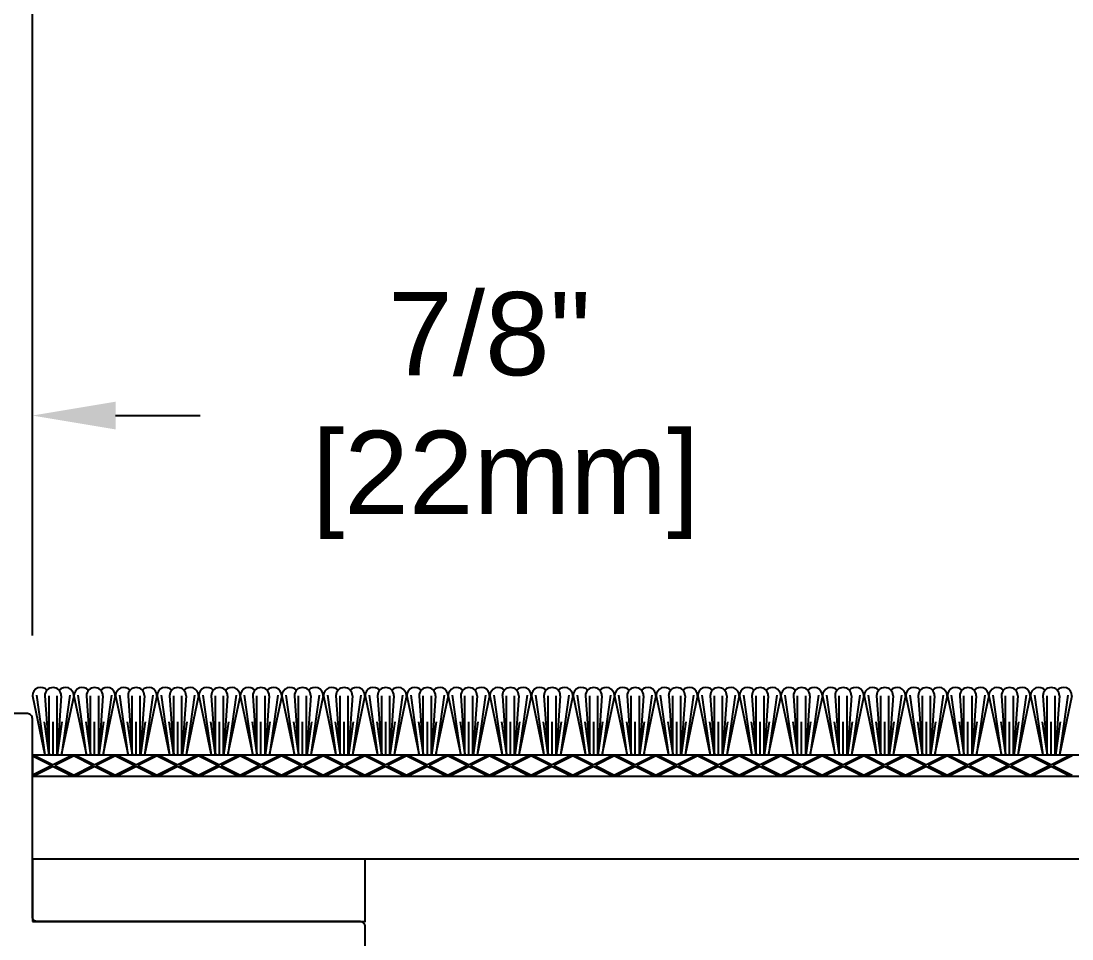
# Model space of a CAD drawing. Header units: inches. Extents: x -2.1 to 58.2, y -1.5 to 11.6.
# Drawn here: x 4.231 to 7.39, y 3.815 to 6.573 of the extents above; entities that cross this region are included whole.
import ezdxf

# ---------------------------------------------------------------- set-up
doc = ezdxf.new("R2010")
doc.units = ezdxf.units.IN
doc.header["$MEASUREMENT"] = 0
for name, color, linetype in [('Conditions', 1, 'Continuous'), ('Dimensions', 3, 'Continuous'), ('Metals', 7, 'Continuous')]:
    doc.layers.add(name, color=color, linetype=linetype)
doc.styles.add('ARIAL', font='arial.ttf')
doc.dimstyles.new('Arial', dxfattribs={"dimscale": 2, "dimtxt": 0.125, "dimasz": 0.125, "dimexe": 0.125, "dimexo": 0.125, "dimgap": 0.125, "dimtad": 0, "dimtih": 1, "dimtoh": 1, "dimdec": 4, "dimzin": 0, "dimdsep": 46, "dimlunit": 4, "dimtxsty": 'ARIAL', "dimcen": 0.125, "dimadec": 0, "dimazin": 0, "dimtfac": 1, "dimtdec": 4, "dimtofl": 0, "dimtmove": 0, "dimatfit": 3, "dimfxl": 0, "dimfrac": 2, "dimtolj": 1, "dimtzin": 0, "dimarcsym": 0})

# ---------------------------------------------------------------- blocks, each defined once
blk = doc.blocks.new('*D14')
at = {"layer": 'Defpoints', "color": 0}
for p in [(23.8653, 9.2843), (2.6659, 4.4823), (23.8653, 4.4823)]:
    blk.add_point(p, dxfattribs=at)
at = {"layer": 'Dimensions', "color": 0, "lineweight": -2}
for p, q in [((2.6659, 4.7323), (2.6659, 9.5343)), ((23.8653, 4.7323), (23.8653, 9.5343)), ((2.9159, 9.2843), (12.2991, 9.2843)), ((23.6153, 9.2843), (14.2321, 9.2843))]:
    blk.add_line(p, q, dxfattribs=at)
at = {"layer": 'Dimensions', "color": 0}
for points in [[(2.9159, 9.3259), (2.9159, 9.2426), (2.6659, 9.2843)], [(23.6153, 9.3259), (23.6153, 9.2426), (23.8653, 9.2843)]]:
    blk.add_solid(points, dxfattribs=at)
at = {"layer": 'Dimensions', "color": 0, "insert": (13.2656, 9.2843), "char_height": 0.25, "attachment_point": 5, "style": 'ARIAL'}
blk.add_mtext('\\A1;1\'-9 3/16"\\P [538mm]', dxfattribs=at)
blk = doc.blocks.new('*D17')
at = {"layer": 'Defpoints', "color": 0}
for p in [(3.4118, 5.388), (3.4118, 4.4773), (4.2656, 4.4773)]:
    blk.add_point(p, dxfattribs=at)
at = {"layer": 'Dimensions', "color": 0, "lineweight": -2}
for p, q in [((3.4118, 4.7273), (3.4118, 5.638)), ((4.2656, 4.7273), (4.2656, 5.638)), ((3.1618, 5.388), (2.9118, 5.388)), ((4.5156, 5.388), (4.7701, 5.388))]:
    blk.add_line(p, q, dxfattribs=at)
at = {"layer": 'Dimensions', "color": 0}
for points in [[(3.1618, 5.4297), (3.1618, 5.3463), (3.4118, 5.388)], [(4.5156, 5.4297), (4.5156, 5.3463), (4.2656, 5.388)]]:
    blk.add_solid(points, dxfattribs=at)
at = {"layer": 'Dimensions', "color": 0, "insert": (5.6395, 5.388), "char_height": 0.25, "attachment_point": 5, "style": 'ARIAL'}
blk.add_mtext('\\A1;7/8"\\P [22mm]', dxfattribs=at)
blk = doc.blocks.new('*D18')
at = {"layer": 'Defpoints', "color": 0}
for p in [(3.4118, 8.143), (3.4118, 4.4773), (23.1194, 4.4773)]:
    blk.add_point(p, dxfattribs=at)
at = {"layer": 'Dimensions', "color": 0, "lineweight": -2}
for p, q in [((3.4118, 4.7273), (3.4118, 8.393)), ((23.1194, 4.7273), (23.1194, 8.393)), ((3.6618, 8.143), (12.2096, 8.143)), ((22.8694, 8.143), (14.3217, 8.143))]:
    blk.add_line(p, q, dxfattribs=at)
at = {"layer": 'Dimensions', "color": 0}
for points in [[(3.6618, 8.1846), (3.6618, 8.1013), (3.4118, 8.143)], [(22.8694, 8.1846), (22.8694, 8.1013), (23.1194, 8.143)]]:
    blk.add_solid(points, dxfattribs=at)
at = {"layer": 'Dimensions', "color": 0, "insert": (13.2656, 8.143), "char_height": 0.25, "attachment_point": 5, "style": 'ARIAL'}
blk.add_mtext('\\A1;1\'-7 11/16"\\P [501mm]', dxfattribs=at)
blk = doc.blocks.new('NBT123')
blk.add_lwpolyline([(-0.985, 0.61, 0.414214), (-1, 0.625), (-1.8238, 0.625, 0.668179), (-1.8344, 0.5994), (-1.1144, -0.1206, 0.198912), (-1.1038, -0.125), (0, -0.125, 0.414214), (0.015, -0.11), (0.015, -0.015, 0.414214), (0, 0), (-0.97, 0, -0.414214), (-0.985, 0.015)], format="xyb", close=True)
blk = doc.blocks.new('*D21')
at = {"layer": 'Defpoints', "color": 0}
for p in [(22.2656, 7.153), (4.2656, 4.4773), (22.2656, 4.4773)]:
    blk.add_point(p, dxfattribs=at)
at = {"layer": 'Dimensions', "color": 0, "lineweight": -2}
for p, q in [((4.2656, 4.7273), (4.2656, 7.403)), ((22.2656, 4.7273), (22.2656, 7.403)), ((4.5156, 7.153), (12.2969, 7.153)), ((22.0156, 7.153), (14.2299, 7.153))]:
    blk.add_line(p, q, dxfattribs=at)
at = {"layer": 'Dimensions', "color": 0}
for points in [[(4.5156, 7.1947), (4.5156, 7.1114), (4.2656, 7.153)], [(22.0156, 7.1947), (22.0156, 7.1114), (22.2656, 7.153)]]:
    blk.add_solid(points, dxfattribs=at)
at = {"layer": 'Dimensions', "color": 0, "insert": (13.2634, 7.153), "char_height": 0.25, "attachment_point": 5, "style": 'ARIAL'}
blk.add_mtext('\\A1;1\'-6"\\P [457mm]', dxfattribs=at)
blk = doc.blocks.new('AB1X316')
at = {"layer": 'Metals'}
blk.add_lwpolyline([(-0.5, 0), (0.5, 0), (0.5, 0.1875), (-0.5, 0.1875)], close=True, dxfattribs=at)
blk = doc.blocks.new('*U33')
for p, q in [((18, 0.0625), (0, 0.0625)), ((0, 0.0625), (0, 0)), ((0, 0.0603), (0.058, 0.0312)), ((0.0045, 0.0625), (0.0625, 0.0335)), ((0.1205, 0.0625), (0.0625, 0.0335)), ((0.125, 0.0603), (0.067, 0.0312)), ((0.125, 0.0603), (0.183, 0.0312)), ((0.1295, 0.0625), (0.1875, 0.0335)), ((0.2455, 0.0625), (0.1875, 0.0335)), ((0.25, 0.0603), (0.192, 0.0312)), ((0.25, 0.0603), (0.308, 0.0312)), ((0.2545, 0.0625), (0.3125, 0.0335)), ((0.3705, 0.0625), (0.3125, 0.0335)), ((0.375, 0.0603), (0.317, 0.0312)), ((0.375, 0.0603), (0.433, 0.0312)), ((0.3795, 0.0625), (0.4375, 0.0335)), ((0.4955, 0.0625), (0.4375, 0.0335)), ((0.5, 0.0603), (0.442, 0.0312)), ((0.5, 0.0603), (0.558, 0.0312)), ((0.5045, 0.0625), (0.5625, 0.0335)), ((0.6205, 0.0625), (0.5625, 0.0335)), ((0.625, 0.0603), (0.567, 0.0312)), ((0.625, 0.0603), (0.683, 0.0312)), ((0.6295, 0.0625), (0.6875, 0.0335)), ((0.7455, 0.0625), (0.6875, 0.0335)), ((0.75, 0.0603), (0.692, 0.0312)), ((0.75, 0.0603), (0.808, 0.0312)), ((0.7545, 0.0625), (0.8125, 0.0335)), ((0.8705, 0.0625), (0.8125, 0.0335)), ((0.875, 0.0603), (0.817, 0.0312)), ((0.875, 0.0603), (0.933, 0.0312)), ((0.8795, 0.0625), (0.9375, 0.0335)), ((0.9955, 0.0625), (0.9375, 0.0335)), ((1, 0.0603), (0.942, 0.0312)), ((1, 0.0603), (1.058, 0.0312)), ((1.0045, 0.0625), (1.0625, 0.0335)), ((1.1205, 0.0625), (1.0625, 0.0335)), ((1.125, 0.0603), (1.067, 0.0312)), ((1.125, 0.0603), (1.183, 0.0312)), ((1.1295, 0.0625), (1.1875, 0.0335)), ((1.2455, 0.0625), (1.1875, 0.0335)), ((1.25, 0.0603), (1.192, 0.0312)), ((1.25, 0.0603), (1.308, 0.0312)), ((1.2545, 0.0625), (1.3125, 0.0335)), ((1.3705, 0.0625), (1.3125, 0.0335)), ((1.375, 0.0603), (1.317, 0.0312)), ((1.375, 0.0603), (1.433, 0.0312)), ((1.3795, 0.0625), (1.4375, 0.0335)), ((1.4955, 0.0625), (1.4375, 0.0335)), ((1.5, 0.0603), (1.442, 0.0312)), ((1.5, 0.0603), (1.558, 0.0312)), ((1.5045, 0.0625), (1.5625, 0.0335)), ((1.6205, 0.0625), (1.5625, 0.0335)), ((1.625, 0.0603), (1.567, 0.0312)), ((1.625, 0.0603), (1.683, 0.0312)), ((1.6295, 0.0625), (1.6875, 0.0335)), ((1.7455, 0.0625), (1.6875, 0.0335)), ((1.75, 0.0603), (1.692, 0.0312)), ((1.75, 0.0603), (1.808, 0.0312)), ((1.7545, 0.0625), (1.8125, 0.0335)), ((1.8705, 0.0625), (1.8125, 0.0335)), ((1.875, 0.0603), (1.817, 0.0312)), ((1.875, 0.0603), (1.933, 0.0312)), ((1.8795, 0.0625), (1.9375, 0.0335)), ((1.9955, 0.0625), (1.9375, 0.0335)), ((2, 0.0603), (1.942, 0.0312)), ((2, 0.0603), (2.058, 0.0312)), ((2.0045, 0.0625), (2.0625, 0.0335)), ((2.1205, 0.0625), (2.0625, 0.0335)), ((2.125, 0.0603), (2.067, 0.0312)), ((2.125, 0.0603), (2.183, 0.0312)), ((2.1295, 0.0625), (2.1875, 0.0335)), ((2.2455, 0.0625), (2.1875, 0.0335)), ((2.25, 0.0603), (2.192, 0.0312)), ((2.25, 0.0603), (2.308, 0.0312)), ((2.2545, 0.0625), (2.3125, 0.0335)), ((2.3705, 0.0625), (2.3125, 0.0335)), ((2.375, 0.0603), (2.317, 0.0312)), ((2.375, 0.0603), (2.433, 0.0312)), ((2.3795, 0.0625), (2.4375, 0.0335)), ((2.4955, 0.0625), (2.4375, 0.0335)), ((2.5, 0.0603), (2.442, 0.0312)), ((2.5, 0.0603), (2.558, 0.0312)), ((2.5045, 0.0625), (2.5625, 0.0335)), ((2.6205, 0.0625), (2.5625, 0.0335)), ((2.625, 0.0603), (2.567, 0.0312)), ((2.625, 0.0603), (2.683, 0.0312)), ((2.6295, 0.0625), (2.6875, 0.0335)), ((2.7455, 0.0625), (2.6875, 0.0335)), ((2.75, 0.0603), (2.692, 0.0312)), ((2.75, 0.0603), (2.808, 0.0312)), ((2.7545, 0.0625), (2.8125, 0.0335)), ((2.8705, 0.0625), (2.8125, 0.0335)), ((2.875, 0.0603), (2.817, 0.0312)), ((2.875, 0.0603), (2.933, 0.0312)), ((2.8795, 0.0625), (2.9375, 0.0335)), ((2.9955, 0.0625), (2.9375, 0.0335)), ((3, 0.0603), (2.942, 0.0312)), ((3, 0.0603), (3.058, 0.0312)), ((3.0045, 0.0625), (3.0625, 0.0335)), ((3.1205, 0.0625), (3.0625, 0.0335)), ((3.125, 0.0603), (3.067, 0.0312)), ((0.058, 0.0312), (0, 0.0022)), ((0, 0), (18, 0)), ((0.0625, 0.029), (0.0045, 0)), ((0.0625, 0.029), (0.1205, 0)), ((0.067, 0.0312), (0.125, 0.0022)), ((0.183, 0.0312), (0.125, 0.0022)), ((0.1875, 0.029), (0.1295, 0)), ((0.1875, 0.029), (0.2455, 0)), ((0.192, 0.0312), (0.25, 0.0022)), ((0.308, 0.0312), (0.25, 0.0022)), ((0.3125, 0.029), (0.2545, 0)), ((0.3125, 0.029), (0.3705, 0)), ((0.317, 0.0312), (0.375, 0.0022)), ((0.433, 0.0312), (0.375, 0.0022)), ((0.4375, 0.029), (0.3795, 0)), ((0.4375, 0.029), (0.4955, 0)), ((0.442, 0.0312), (0.5, 0.0022)), ((0.558, 0.0312), (0.5, 0.0022)), ((0.5625, 0.029), (0.5045, 0)), ((0.5625, 0.029), (0.6205, 0)), ((0.567, 0.0312), (0.625, 0.0022)), ((0.683, 0.0312), (0.625, 0.0022)), ((0.6875, 0.029), (0.6295, 0)), ((0.6875, 0.029), (0.7455, 0)), ((0.692, 0.0312), (0.75, 0.0022)), ((0.808, 0.0312), (0.75, 0.0022)), ((0.8125, 0.029), (0.7545, 0)), ((0.8125, 0.029), (0.8705, 0)), ((0.817, 0.0312), (0.875, 0.0022)), ((0.933, 0.0312), (0.875, 0.0022)), ((0.9375, 0.029), (0.8795, 0)), ((0.9375, 0.029), (0.9955, 0)), ((0.942, 0.0312), (1, 0.0022)), ((1.058, 0.0312), (1, 0.0022)), ((1.0625, 0.029), (1.0045, 0)), ((1.0625, 0.029), (1.1205, 0)), ((1.067, 0.0312), (1.125, 0.0022)), ((1.183, 0.0312), (1.125, 0.0022)), ((1.1875, 0.029), (1.1295, 0)), ((1.1875, 0.029), (1.2455, 0)), ((1.192, 0.0312), (1.25, 0.0022)), ((1.308, 0.0312), (1.25, 0.0022)), ((1.3125, 0.029), (1.2545, 0)), ((1.3125, 0.029), (1.3705, 0)), ((1.317, 0.0312), (1.375, 0.0022)), ((1.433, 0.0312), (1.375, 0.0022)), ((1.4375, 0.029), (1.3795, 0)), ((1.4375, 0.029), (1.4955, 0)), ((1.442, 0.0312), (1.5, 0.0022)), ((1.558, 0.0312), (1.5, 0.0022)), ((1.5625, 0.029), (1.5045, 0)), ((1.5625, 0.029), (1.6205, 0)), ((1.567, 0.0312), (1.625, 0.0022)), ((1.683, 0.0312), (1.625, 0.0022)), ((1.6875, 0.029), (1.6295, 0)), ((1.6875, 0.029), (1.7455, 0)), ((1.692, 0.0312), (1.75, 0.0022)), ((1.808, 0.0312), (1.75, 0.0022)), ((1.8125, 0.029), (1.7545, 0)), ((1.8125, 0.029), (1.8705, 0)), ((1.817, 0.0312), (1.875, 0.0022)), ((1.933, 0.0312), (1.875, 0.0022)), ((1.9375, 0.029), (1.8795, 0)), ((1.9375, 0.029), (1.9955, 0)), ((1.942, 0.0312), (2, 0.0022)), ((2.058, 0.0312), (2, 0.0022)), ((2.0625, 0.029), (2.0045, 0)), ((2.0625, 0.029), (2.1205, 0)), ((2.067, 0.0312), (2.125, 0.0022)), ((2.183, 0.0312), (2.125, 0.0022)), ((2.1875, 0.029), (2.1295, 0)), ((2.1875, 0.029), (2.2455, 0)), ((2.192, 0.0312), (2.25, 0.0022)), ((2.308, 0.0312), (2.25, 0.0022)), ((2.3125, 0.029), (2.2545, 0)), ((2.3125, 0.029), (2.3705, 0)), ((2.317, 0.0312), (2.375, 0.0022)), ((2.433, 0.0312), (2.375, 0.0022)), ((2.4375, 0.029), (2.3795, 0)), ((2.4375, 0.029), (2.4955, 0)), ((2.442, 0.0312), (2.5, 0.0022)), ((2.558, 0.0312), (2.5, 0.0022)), ((2.5625, 0.029), (2.5045, 0)), ((2.5625, 0.029), (2.6205, 0)), ((2.567, 0.0312), (2.625, 0.0022)), ((2.683, 0.0312), (2.625, 0.0022)), ((2.6875, 0.029), (2.6295, 0)), ((2.6875, 0.029), (2.7455, 0)), ((2.692, 0.0312), (2.75, 0.0022)), ((2.808, 0.0312), (2.75, 0.0022)), ((2.8125, 0.029), (2.7545, 0)), ((2.8125, 0.029), (2.8705, 0)), ((2.817, 0.0312), (2.875, 0.0022)), ((2.933, 0.0312), (2.875, 0.0022)), ((2.9375, 0.029), (2.8795, 0)), ((2.9375, 0.029), (2.9955, 0)), ((2.942, 0.0312), (3, 0.0022)), ((3.058, 0.0312), (3, 0.0022)), ((3.0625, 0.029), (3.0045, 0)), ((3.0625, 0.029), (3.1205, 0)), ((3.067, 0.0312), (3.125, 0.0022))]:
    blk.add_line(p, q)
for points in [[(-0.0001, 0.2412), (0.0373, 0.0625)], [(0.0119, 0.243), (0.0369, 0.0642)], [(0.0374, 0.2412), (0.0499, 0.0625)], [(0.0499, 0.0625), (0.0499, 0.2412)], [(0.0742, 0.0625), (0.0742, 0.2412)], [(0.0867, 0.2412), (0.0742, 0.0625)], [(0.1242, 0.2412), (0.0868, 0.0625)], [(0.1122, 0.243), (0.0872, 0.0642)], [(0.1249, 0.2412), (0.1623, 0.0625)], [(0.1369, 0.243), (0.1619, 0.0642)], [(0.1624, 0.2412), (0.1749, 0.0625)], [(0.1749, 0.0625), (0.1749, 0.2412)], [(0.1992, 0.0625), (0.1992, 0.2412)], [(0.2117, 0.2412), (0.1992, 0.0625)], [(0.2492, 0.2412), (0.2118, 0.0625)], [(0.2372, 0.243), (0.2122, 0.0642)], [(0.2499, 0.2412), (0.2873, 0.0625)], [(0.2619, 0.243), (0.2869, 0.0642)], [(0.2874, 0.2412), (0.2999, 0.0625)], [(0.2999, 0.0625), (0.2999, 0.2412)], [(0.3242, 0.0625), (0.3242, 0.2412)], [(0.3367, 0.2412), (0.3242, 0.0625)], [(0.3742, 0.2412), (0.3368, 0.0625)], [(0.3622, 0.243), (0.3372, 0.0642)], [(0.3749, 0.2412), (0.4123, 0.0625)], [(0.3869, 0.243), (0.4119, 0.0642)], [(0.4124, 0.2412), (0.4249, 0.0625)], [(0.4249, 0.0625), (0.4249, 0.2412)], [(0.4492, 0.0625), (0.4492, 0.2412)], [(0.4617, 0.2412), (0.4492, 0.0625)], [(0.4992, 0.2412), (0.4618, 0.0625)], [(0.4872, 0.243), (0.4622, 0.0642)], [(0.4999, 0.2412), (0.5373, 0.0625)], [(0.5119, 0.243), (0.5369, 0.0642)], [(0.5374, 0.2412), (0.5499, 0.0625)], [(0.5499, 0.0625), (0.5499, 0.2412)], [(0.5742, 0.0625), (0.5742, 0.2412)], [(0.5867, 0.2412), (0.5742, 0.0625)], [(0.6242, 0.2412), (0.5868, 0.0625)], [(0.6122, 0.243), (0.5872, 0.0642)], [(0.6249, 0.2412), (0.6623, 0.0625)], [(0.6369, 0.243), (0.6619, 0.0642)], [(0.6624, 0.2412), (0.6749, 0.0625)], [(0.6749, 0.0625), (0.6749, 0.2412)], [(0.6992, 0.0625), (0.6992, 0.2412)], [(0.7117, 0.2412), (0.6992, 0.0625)], [(0.7492, 0.2412), (0.7118, 0.0625)], [(0.7372, 0.243), (0.7122, 0.0642)], [(0.7499, 0.2412), (0.7873, 0.0625)], [(0.7619, 0.243), (0.7869, 0.0642)], [(0.7874, 0.2412), (0.7999, 0.0625)], [(0.7999, 0.0625), (0.7999, 0.2412)], [(0.8242, 0.0625), (0.8242, 0.2412)], [(0.8367, 0.2412), (0.8242, 0.0625)], [(0.8742, 0.2412), (0.8368, 0.0625)], [(0.8622, 0.243), (0.8372, 0.0642)], [(0.8749, 0.2412), (0.9123, 0.0625)], [(0.8869, 0.243), (0.9119, 0.0642)], [(0.9124, 0.2412), (0.9249, 0.0625)], [(0.9249, 0.0625), (0.9249, 0.2412)], [(0.9492, 0.0625), (0.9492, 0.2412)], [(0.9617, 0.2412), (0.9492, 0.0625)], [(0.9992, 0.2412), (0.9618, 0.0625)], [(0.9872, 0.243), (0.9622, 0.0642)], [(0.9999, 0.2412), (1.0373, 0.0625)], [(1.0119, 0.243), (1.0369, 0.0642)], [(1.0374, 0.2412), (1.0499, 0.0625)], [(1.0499, 0.0625), (1.0499, 0.2412)], [(1.0742, 0.0625), (1.0742, 0.2412)], [(1.0867, 0.2412), (1.0742, 0.0625)], [(1.1242, 0.2412), (1.0868, 0.0625)], [(1.1122, 0.243), (1.0872, 0.0642)], [(1.1249, 0.2412), (1.1623, 0.0625)], [(1.1369, 0.243), (1.1619, 0.0642)], [(1.1624, 0.2412), (1.1749, 0.0625)], [(1.1749, 0.0625), (1.1749, 0.2412)], [(1.1992, 0.0625), (1.1992, 0.2412)], [(1.2117, 0.2412), (1.1992, 0.0625)], [(1.2492, 0.2412), (1.2118, 0.0625)], [(1.2372, 0.243), (1.2122, 0.0642)], [(1.2499, 0.2412), (1.2873, 0.0625)], [(1.2619, 0.243), (1.2869, 0.0642)], [(1.2874, 0.2412), (1.2999, 0.0625)], [(1.2999, 0.0625), (1.2999, 0.2412)], [(1.3242, 0.0625), (1.3242, 0.2412)], [(1.3367, 0.2412), (1.3242, 0.0625)], [(1.3742, 0.2412), (1.3368, 0.0625)], [(1.3622, 0.243), (1.3372, 0.0642)], [(1.3749, 0.2412), (1.4123, 0.0625)], [(1.3869, 0.243), (1.4119, 0.0642)], [(1.4124, 0.2412), (1.4249, 0.0625)], [(1.4249, 0.0625), (1.4249, 0.2412)], [(1.4492, 0.0625), (1.4492, 0.2412)], [(1.4617, 0.2412), (1.4492, 0.0625)], [(1.4992, 0.2412), (1.4618, 0.0625)], [(1.4872, 0.243), (1.4622, 0.0642)], [(1.4999, 0.2412), (1.5373, 0.0625)], [(1.5119, 0.243), (1.5369, 0.0642)], [(1.5374, 0.2412), (1.5499, 0.0625)], [(1.5499, 0.0625), (1.5499, 0.2412)], [(1.5742, 0.0625), (1.5742, 0.2412)], [(1.5867, 0.2412), (1.5742, 0.0625)], [(1.6242, 0.2412), (1.5868, 0.0625)], [(1.6122, 0.243), (1.5872, 0.0642)], [(1.6249, 0.2412), (1.6623, 0.0625)], [(1.6369, 0.243), (1.6619, 0.0642)], [(1.6624, 0.2412), (1.6749, 0.0625)], [(1.6749, 0.0625), (1.6749, 0.2412)], [(1.6992, 0.0625), (1.6992, 0.2412)], [(1.7117, 0.2412), (1.6992, 0.0625)], [(1.7492, 0.2412), (1.7118, 0.0625)], [(1.7372, 0.243), (1.7122, 0.0642)], [(1.7499, 0.2412), (1.7873, 0.0625)], [(1.7619, 0.243), (1.7869, 0.0642)], [(1.7874, 0.2412), (1.7999, 0.0625)], [(1.7999, 0.0625), (1.7999, 0.2412)], [(1.8242, 0.0625), (1.8242, 0.2412)], [(1.8367, 0.2412), (1.8242, 0.0625)], [(1.8742, 0.2412), (1.8368, 0.0625)], [(1.8622, 0.243), (1.8372, 0.0642)], [(1.8749, 0.2412), (1.9123, 0.0625)], [(1.8869, 0.243), (1.9119, 0.0642)], [(1.9124, 0.2412), (1.9249, 0.0625)], [(1.9249, 0.0625), (1.9249, 0.2412)], [(1.9492, 0.0625), (1.9492, 0.2412)], [(1.9617, 0.2412), (1.9492, 0.0625)], [(1.9992, 0.2412), (1.9618, 0.0625)], [(1.9872, 0.243), (1.9622, 0.0642)], [(1.9999, 0.2412), (2.0373, 0.0625)], [(2.0119, 0.243), (2.0369, 0.0642)], [(2.0374, 0.2412), (2.0499, 0.0625)], [(2.0499, 0.0625), (2.0499, 0.2412)], [(2.0742, 0.0625), (2.0742, 0.2412)], [(2.0867, 0.2412), (2.0742, 0.0625)], [(2.1242, 0.2412), (2.0868, 0.0625)], [(2.1122, 0.243), (2.0872, 0.0642)], [(2.1249, 0.2412), (2.1623, 0.0625)], [(2.1369, 0.243), (2.1619, 0.0642)], [(2.1624, 0.2412), (2.1749, 0.0625)], [(2.1749, 0.0625), (2.1749, 0.2412)], [(2.1992, 0.0625), (2.1992, 0.2412)], [(2.2117, 0.2412), (2.1992, 0.0625)], [(2.2492, 0.2412), (2.2118, 0.0625)], [(2.2372, 0.243), (2.2122, 0.0642)], [(2.2499, 0.2412), (2.2873, 0.0625)], [(2.2619, 0.243), (2.2869, 0.0642)], [(2.2874, 0.2412), (2.2999, 0.0625)], [(2.2999, 0.0625), (2.2999, 0.2412)], [(2.3242, 0.0625), (2.3242, 0.2412)], [(2.3367, 0.2412), (2.3242, 0.0625)], [(2.3742, 0.2412), (2.3368, 0.0625)], [(2.3622, 0.243), (2.3372, 0.0642)], [(2.3749, 0.2412), (2.4123, 0.0625)], [(2.3869, 0.243), (2.4119, 0.0642)], [(2.4124, 0.2412), (2.4249, 0.0625)], [(2.4249, 0.0625), (2.4249, 0.2412)], [(2.4492, 0.0625), (2.4492, 0.2412)], [(2.4617, 0.2412), (2.4492, 0.0625)], [(2.4992, 0.2412), (2.4618, 0.0625)], [(2.4872, 0.243), (2.4622, 0.0642)], [(2.4999, 0.2412), (2.5373, 0.0625)], [(2.5119, 0.243), (2.5369, 0.0642)], [(2.5374, 0.2412), (2.5499, 0.0625)], [(2.5499, 0.0625), (2.5499, 0.2412)], [(2.5742, 0.0625), (2.5742, 0.2412)], [(2.5867, 0.2412), (2.5742, 0.0625)], [(2.6242, 0.2412), (2.5868, 0.0625)], [(2.6122, 0.243), (2.5872, 0.0642)], [(2.6249, 0.2412), (2.6623, 0.0625)], [(2.6369, 0.243), (2.6619, 0.0642)], [(2.6624, 0.2412), (2.6749, 0.0625)], [(2.6749, 0.0625), (2.6749, 0.2412)], [(2.6992, 0.0625), (2.6992, 0.2412)], [(2.7117, 0.2412), (2.6992, 0.0625)], [(2.7492, 0.2412), (2.7118, 0.0625)], [(2.7372, 0.243), (2.7122, 0.0642)], [(2.7499, 0.2412), (2.7873, 0.0625)], [(2.7619, 0.243), (2.7869, 0.0642)], [(2.7874, 0.2412), (2.7999, 0.0625)], [(2.7999, 0.0625), (2.7999, 0.2412)], [(2.8242, 0.0625), (2.8242, 0.2412)], [(2.8367, 0.2412), (2.8242, 0.0625)], [(2.8742, 0.2412), (2.8368, 0.0625)], [(2.8622, 0.243), (2.8372, 0.0642)], [(2.8749, 0.2412), (2.9123, 0.0625)], [(2.8869, 0.243), (2.9119, 0.0642)], [(2.9124, 0.2412), (2.9249, 0.0625)], [(2.9249, 0.0625), (2.9249, 0.2412)], [(2.9492, 0.0625), (2.9492, 0.2412)], [(2.9617, 0.2412), (2.9492, 0.0625)], [(2.9992, 0.2412), (2.9618, 0.0625)], [(2.9872, 0.243), (2.9622, 0.0642)], [(2.9999, 0.2412), (3.0373, 0.0625)], [(3.0119, 0.243), (3.0369, 0.0642)], [(3.0374, 0.2412), (3.0499, 0.0625)], [(3.0499, 0.0625), (3.0499, 0.2412)], [(3.0742, 0.0625), (3.0742, 0.2412)], [(3.0867, 0.2412), (3.0742, 0.0625)], [(3.1242, 0.2412), (3.0868, 0.0625)], [(3.1122, 0.243), (3.0872, 0.0642)], [(0.0352, 0.1625), (0.0495, 0.0625)], [(0.062, 0.0625), (0.062, 0.1625)], [(0.0889, 0.1625), (0.0746, 0.0625)], [(0.1602, 0.1625), (0.1745, 0.0625)], [(0.187, 0.0625), (0.187, 0.1625)], [(0.2139, 0.1625), (0.1996, 0.0625)], [(0.2852, 0.1625), (0.2995, 0.0625)], [(0.312, 0.0625), (0.312, 0.1625)], [(0.3389, 0.1625), (0.3246, 0.0625)], [(0.4102, 0.1625), (0.4245, 0.0625)], [(0.437, 0.0625), (0.437, 0.1625)], [(0.4639, 0.1625), (0.4496, 0.0625)], [(0.5352, 0.1625), (0.5495, 0.0625)], [(0.562, 0.0625), (0.562, 0.1625)], [(0.5889, 0.1625), (0.5746, 0.0625)], [(0.6602, 0.1625), (0.6745, 0.0625)], [(0.687, 0.0625), (0.687, 0.1625)], [(0.7139, 0.1625), (0.6996, 0.0625)], [(0.7852, 0.1625), (0.7995, 0.0625)], [(0.812, 0.0625), (0.812, 0.1625)], [(0.8389, 0.1625), (0.8246, 0.0625)], [(0.9102, 0.1625), (0.9245, 0.0625)], [(0.937, 0.0625), (0.937, 0.1625)], [(0.9639, 0.1625), (0.9496, 0.0625)], [(1.0352, 0.1625), (1.0495, 0.0625)], [(1.062, 0.0625), (1.062, 0.1625)], [(1.0889, 0.1625), (1.0746, 0.0625)], [(1.1602, 0.1625), (1.1745, 0.0625)], [(1.187, 0.0625), (1.187, 0.1625)], [(1.2139, 0.1625), (1.1996, 0.0625)], [(1.2852, 0.1625), (1.2995, 0.0625)], [(1.312, 0.0625), (1.312, 0.1625)], [(1.3389, 0.1625), (1.3246, 0.0625)], [(1.4102, 0.1625), (1.4245, 0.0625)], [(1.437, 0.0625), (1.437, 0.1625)], [(1.4639, 0.1625), (1.4496, 0.0625)], [(1.5352, 0.1625), (1.5495, 0.0625)], [(1.562, 0.0625), (1.562, 0.1625)], [(1.5889, 0.1625), (1.5746, 0.0625)], [(1.6602, 0.1625), (1.6745, 0.0625)], [(1.687, 0.0625), (1.687, 0.1625)], [(1.7139, 0.1625), (1.6996, 0.0625)], [(1.7852, 0.1625), (1.7995, 0.0625)], [(1.812, 0.0625), (1.812, 0.1625)], [(1.8389, 0.1625), (1.8246, 0.0625)], [(1.9102, 0.1625), (1.9245, 0.0625)], [(1.937, 0.0625), (1.937, 0.1625)], [(1.9639, 0.1625), (1.9496, 0.0625)], [(2.0352, 0.1625), (2.0495, 0.0625)], [(2.062, 0.0625), (2.062, 0.1625)], [(2.0889, 0.1625), (2.0746, 0.0625)], [(2.1602, 0.1625), (2.1745, 0.0625)], [(2.187, 0.0625), (2.187, 0.1625)], [(2.2139, 0.1625), (2.1996, 0.0625)], [(2.2852, 0.1625), (2.2995, 0.0625)], [(2.312, 0.0625), (2.312, 0.1625)], [(2.3389, 0.1625), (2.3246, 0.0625)], [(2.4102, 0.1625), (2.4245, 0.0625)], [(2.437, 0.0625), (2.437, 0.1625)], [(2.4639, 0.1625), (2.4496, 0.0625)], [(2.5352, 0.1625), (2.5495, 0.0625)], [(2.562, 0.0625), (2.562, 0.1625)], [(2.5889, 0.1625), (2.5746, 0.0625)], [(2.6602, 0.1625), (2.6745, 0.0625)], [(2.687, 0.0625), (2.687, 0.1625)], [(2.7139, 0.1625), (2.6996, 0.0625)], [(2.7852, 0.1625), (2.7995, 0.0625)], [(2.812, 0.0625), (2.812, 0.1625)], [(2.8389, 0.1625), (2.8246, 0.0625)], [(2.9102, 0.1625), (2.9245, 0.0625)], [(2.937, 0.0625), (2.937, 0.1625)], [(2.9639, 0.1625), (2.9496, 0.0625)], [(3.0352, 0.1625), (3.0495, 0.0625)], [(3.062, 0.0625), (3.062, 0.1625)], [(3.0889, 0.1625), (3.0746, 0.0625)]]:
    blk.add_lwpolyline(points)
for centre, radius, start, end in [((0.0249, 0.2412), 0.025, 41.211, 180), ((0.062, 0.2412), 0.0247, 0, 180), ((0.0992, 0.2412), 0.025, 0, 138.789), ((0.1499, 0.2412), 0.025, 41.211, 180), ((0.187, 0.2412), 0.0247, 0, 180), ((0.2242, 0.2412), 0.025, 0, 138.789), ((0.2749, 0.2412), 0.025, 41.211, 180), ((0.312, 0.2412), 0.0247, 0, 180), ((0.3492, 0.2412), 0.025, 0, 138.789), ((0.3999, 0.2412), 0.025, 41.211, 180), ((0.437, 0.2412), 0.0247, 0, 180), ((0.4742, 0.2412), 0.025, 0, 138.789), ((0.5249, 0.2412), 0.025, 41.211, 180), ((0.562, 0.2412), 0.0247, 0, 180), ((0.5992, 0.2412), 0.025, 0, 138.789), ((0.6499, 0.2412), 0.025, 41.211, 180), ((0.687, 0.2412), 0.0247, 0, 180), ((0.7242, 0.2412), 0.025, 0, 138.789), ((0.7749, 0.2412), 0.025, 41.211, 180), ((0.812, 0.2412), 0.0247, 0, 180), ((0.8492, 0.2412), 0.025, 0, 138.789), ((0.8999, 0.2412), 0.025, 41.211, 180), ((0.937, 0.2412), 0.0247, 0, 180), ((0.9742, 0.2412), 0.025, 0, 138.789), ((1.0249, 0.2412), 0.025, 41.211, 180), ((1.062, 0.2412), 0.0247, 0, 180), ((1.0992, 0.2412), 0.025, 0, 138.789), ((1.1499, 0.2412), 0.025, 41.211, 180), ((1.187, 0.2412), 0.0247, 0, 180), ((1.2242, 0.2412), 0.025, 0, 138.789), ((1.2749, 0.2412), 0.025, 41.211, 180), ((1.312, 0.2412), 0.0247, 0, 180), ((1.3492, 0.2412), 0.025, 0, 138.789), ((1.3999, 0.2412), 0.025, 41.211, 180), ((1.437, 0.2412), 0.0247, 0, 180), ((1.4742, 0.2412), 0.025, 0, 138.789), ((1.5249, 0.2412), 0.025, 41.211, 180), ((1.562, 0.2412), 0.0247, 0, 180), ((1.5992, 0.2412), 0.025, 0, 138.789), ((1.6499, 0.2412), 0.025, 41.211, 180), ((1.687, 0.2412), 0.0247, 0, 180), ((1.7242, 0.2412), 0.025, 0, 138.789), ((1.7749, 0.2412), 0.025, 41.211, 180), ((1.812, 0.2412), 0.0247, 0, 180), ((1.8492, 0.2412), 0.025, 0, 138.789), ((1.8999, 0.2412), 0.025, 41.211, 180), ((1.937, 0.2412), 0.0247, 0, 180), ((1.9742, 0.2412), 0.025, 0, 138.789), ((2.0249, 0.2412), 0.025, 41.211, 180), ((2.062, 0.2412), 0.0247, 0, 180), ((2.0992, 0.2412), 0.025, 0, 138.789), ((2.1499, 0.2412), 0.025, 41.211, 180), ((2.187, 0.2412), 0.0247, 0, 180), ((2.2242, 0.2412), 0.025, 0, 138.789), ((2.2749, 0.2412), 0.025, 41.211, 180), ((2.312, 0.2412), 0.0247, 0, 180), ((2.3492, 0.2412), 0.025, 0, 138.789), ((2.3999, 0.2412), 0.025, 41.211, 180), ((2.437, 0.2412), 0.0247, 0, 180), ((2.4742, 0.2412), 0.025, 0, 138.789), ((2.5249, 0.2412), 0.025, 41.211, 180), ((2.562, 0.2412), 0.0247, 0, 180), ((2.5992, 0.2412), 0.025, 0, 138.789), ((2.6499, 0.2412), 0.025, 41.211, 180), ((2.687, 0.2412), 0.0247, 0, 180), ((2.7242, 0.2412), 0.025, 0, 138.789), ((2.7749, 0.2412), 0.025, 41.211, 180), ((2.812, 0.2412), 0.0247, 0, 180), ((2.8492, 0.2412), 0.025, 0, 138.789), ((2.8999, 0.2412), 0.025, 41.211, 180), ((2.937, 0.2412), 0.0247, 0, 180), ((2.9742, 0.2412), 0.025, 0, 138.789), ((3.0249, 0.2412), 0.025, 41.211, 180), ((3.062, 0.2412), 0.0247, 0, 180), ((3.0992, 0.2412), 0.025, 0, 138.789)]:
    blk.add_arc(centre, radius, start, end)

msp = doc.modelspace()

# ---------------------------------------------------------------- hatches: boundary and pattern name
at = {"layer": 'Conditions'}
h = msp.add_hatch(dxfattribs=at)
h.set_pattern_fill('AR-CONC', color=256, scale=0.25, style=0)
h.paths.add_polyline_path([(7.26564, 3.60733, 0.4142136), (7.25564, 3.61733), (6.514, 3.61733), (6.49885, 3.60133), (6.49885, 3.53423, -0.0521265), (6.49785, 3.52462), (6.49236, 3.49865, 0.0521265), (6.49135, 3.48903), (6.49135, 3.47566), (6.51535, 3.46273), (6.49135, 3.44981), (6.49135, 3.41812), (6.5028, 3.41195), (6.49135, 3.40579), (6.49135, 3.3741), (6.51535, 3.36117), (6.49135, 3.34825), (6.49135, 3.31655), (6.5028, 3.31039), (6.49135, 3.30423), (6.49135, 3.27253), (6.51535, 3.25961), (6.49135, 3.24669), (6.49135, 3.21499), (6.5028, 3.20883), (6.49135, 3.20267), (6.49135, 3.17097), (6.51535, 3.15805), (6.49135, 3.14512), (6.49135, 3.11343), (6.5028, 3.10727), (6.49135, 3.1011), (6.49135, 3.06941), (6.51535, 3.05648), (6.49135, 3.04356), (6.49135, 3.01187), (6.5028, 3.0057), (6.49135, 2.99954), (6.49135, 2.96785), (6.51535, 2.95492), (6.49135, 2.942), (6.49135, 2.9103), (6.5028, 2.90414), (6.49135, 2.89798), (6.49135, 2.86628), (6.51535, 2.85336), (6.49135, 2.84044), (6.49135, 2.80874), (6.5028, 2.80258), (6.49135, 2.79642), (6.49135, 2.76472), (6.51535, 2.7518), (6.49135, 2.73887), (6.49135, 2.70718), (6.5028, 2.70102), (6.49135, 2.69485), (6.49135, 2.66316), (6.51535, 2.65023), (6.49135, 2.63731), (6.49135, 2.5993), (6.5028, 2.59314), (6.49135, 2.58697), (6.49135, 2.55528), (6.51535, 2.54235), (6.49135, 2.52943), (6.49135, 2.48917), (6.5028, 2.48301), (6.49135, 2.47684), (6.49135, 2.44515), (6.51535, 2.43223), (6.49135, 2.4193), (6.49135, 2.38354), (6.5028, 2.37738), (6.49135, 2.37121), (6.49135, 2.33952), (6.51535, 2.32659), (6.49135, 2.31367), (6.49135, 2.28128), (6.5028, 2.27511), (6.49135, 2.26895), (6.49135, 2.23726), (6.51535, 2.22433), (6.49135, 2.21141), (6.49135, 2.17902), (6.5028, 2.17285), (6.49135, 2.16669), (6.49135, 2.135), (6.51535, 2.12207), (6.49135, 2.10915), (6.49135, 2.07745), (6.5028, 2.07129), (6.49135, 2.06513), (6.49135, 2.06161, -0.084437), (6.48874, 2.04624), (6.43933, 1.90519, -0.709275), (6.41946, 1.90352), (6.36947, 2.04624, -0.0665467), (6.36697, 2.05831), (6.34285, 2.07129), (6.36696, 2.08427), (6.36696, 2.11586), (6.35541, 2.12207), (6.36696, 2.12829), (6.36696, 2.16058), (6.34285, 2.17355), (6.36695, 2.18653), (6.36695, 2.21812), (6.35541, 2.22433), (6.36695, 2.23054), (6.36695, 2.26284), (6.34285, 2.27581), (6.36695, 2.28879), (6.36694, 2.32039), (6.35541, 2.32659), (6.36694, 2.3328), (6.36694, 2.36848), (6.34285, 2.38145), (6.36694, 2.39441), (6.36694, 2.42603), (6.35541, 2.43223), (6.36693, 2.43843), (6.36693, 2.47861), (6.34285, 2.49157), (6.36693, 2.50454), (6.36693, 2.53616), (6.35541, 2.54235), (6.36693, 2.54855), (6.36692, 2.5865), (6.34285, 2.59945), (6.36692, 2.61241), (6.36692, 2.64404), (6.35541, 2.65023), (6.36692, 2.65643), (6.36691, 2.68806), (6.34285, 2.70102), (6.36691, 2.71397), (6.36691, 2.74561), (6.35541, 2.7518), (6.36691, 2.75799), (6.36691, 2.78963), (6.34285, 2.80258), (6.36691, 2.81553), (6.3669, 2.84718), (6.35541, 2.85336), (6.3669, 2.85954), (6.3669, 2.8912), (6.34285, 2.90414), (6.3669, 2.91709), (6.36689, 2.94874), (6.35541, 2.95492), (6.36689, 2.9611), (6.36689, 2.99276), (6.34285, 3.0057), (6.36689, 3.01865), (6.36689, 3.05031), (6.35541, 3.05648), (6.36689, 3.06266), (6.36688, 3.09433), (6.34285, 3.10727), (6.36688, 3.1202), (6.36688, 3.15188), (6.35541, 3.15805), (6.36688, 3.16422), (6.36688, 3.1959), (6.34285, 3.20883), (6.36687, 3.22176), (6.36687, 3.25344), (6.35541, 3.25961), (6.36687, 3.26578), (6.36687, 3.29746), (6.34285, 3.31039), (6.36687, 3.32332), (6.36686, 3.35501), (6.35541, 3.36117), (6.36686, 3.36734), (6.36686, 3.39903), (6.34285, 3.41195), (6.36686, 3.42488), (6.36686, 3.45657), (6.35541, 3.46273), (6.36685, 3.4689), (6.36685, 3.48904, 0.0520878), (6.36585, 3.49865), (6.36036, 3.52462, -0.0521265), (6.35935, 3.53423), (6.35935, 3.60133), (6.34421, 3.61733), (4.53837, 3.61733), (4.52323, 3.60133), (4.52323, 3.53423, -0.0521265), (4.52222, 3.52462), (4.51673, 3.49865, 0.0521265), (4.51573, 3.48903), (4.51573, 3.47566), (4.53973, 3.46273), (4.51573, 3.44981), (4.51573, 3.41812), (4.52717, 3.41195), (4.51573, 3.40579), (4.51573, 3.3741), (4.53973, 3.36117), (4.51573, 3.34825), (4.51573, 3.31655), (4.52717, 3.31039), (4.51573, 3.30423), (4.51573, 3.27253), (4.53973, 3.25961), (4.51573, 3.24669), (4.51573, 3.21499), (4.52717, 3.20883), (4.51573, 3.20267), (4.51573, 3.17097), (4.53973, 3.15805), (4.51573, 3.14512), (4.51573, 3.11343), (4.52717, 3.10727), (4.51573, 3.1011), (4.51573, 3.06941), (4.53973, 3.05648), (4.51573, 3.04356), (4.51573, 3.01187), (4.52717, 3.0057), (4.51573, 2.99954), (4.51573, 2.96785), (4.53973, 2.95492), (4.51573, 2.942), (4.51573, 2.9103), (4.52717, 2.90414), (4.51573, 2.89798), (4.51573, 2.86628), (4.53973, 2.85336), (4.51573, 2.84044), (4.51573, 2.80874), (4.52717, 2.80258), (4.51573, 2.79642), (4.51573, 2.76472), (4.53973, 2.7518), (4.51573, 2.73887), (4.51573, 2.70718), (4.52717, 2.70102), (4.51573, 2.69485), (4.51573, 2.66316), (4.53973, 2.65023), (4.51573, 2.63731), (4.51573, 2.5993), (4.52717, 2.59314), (4.51573, 2.58697), (4.51573, 2.55528), (4.53973, 2.54235), (4.51573, 2.52943), (4.51573, 2.48917), (4.52717, 2.48301), (4.51573, 2.47684), (4.51573, 2.44515), (4.53973, 2.43223), (4.51573, 2.4193), (4.51573, 2.38354), (4.52717, 2.37738), (4.51573, 2.37121), (4.51573, 2.33952), (4.53973, 2.32659), (4.51573, 2.31367), (4.51573, 2.28128), (4.52717, 2.27511), (4.51573, 2.26895), (4.51573, 2.23726), (4.53973, 2.22433), (4.51573, 2.21141), (4.51573, 2.17902), (4.52717, 2.17285), (4.51573, 2.16669), (4.51573, 2.135), (4.53973, 2.12207), (4.51573, 2.10915), (4.51573, 2.07745), (4.52717, 2.07129), (4.51573, 2.06513), (4.51573, 2.06161, -0.084437), (4.51311, 2.04624), (4.4637, 1.90519, -0.709275), (4.44384, 1.90352), (4.39384, 2.04624, -0.0665467), (4.39134, 2.05831), (4.36723, 2.07129), (4.39133, 2.08427), (4.39133, 2.11586), (4.37978, 2.12207), (4.39133, 2.12829), (4.39133, 2.16058), (4.36723, 2.17355), (4.39133, 2.18653), (4.39132, 2.21812), (4.37978, 2.22433), (4.39132, 2.23054), (4.39132, 2.26284), (4.36723, 2.27581), (4.39132, 2.28879), (4.39132, 2.32039), (4.37978, 2.32659), (4.39131, 2.3328), (4.39131, 2.36848), (4.36723, 2.38145), (4.39131, 2.39441), (4.39131, 2.42603), (4.37978, 2.43223), (4.39131, 2.43843), (4.3913, 2.47861), (4.36723, 2.49157), (4.3913, 2.50454), (4.3913, 2.53616), (4.37978, 2.54235), (4.3913, 2.54855), (4.3913, 2.5865), (4.36723, 2.59945), (4.39129, 2.61241), (4.39129, 2.64404), (4.37978, 2.65023), (4.39129, 2.65643), (4.39129, 2.68806), (4.36723, 2.70102), (4.39129, 2.71397), (4.39128, 2.74561), (4.37978, 2.7518), (4.39128, 2.75799), (4.39128, 2.78963), (4.36723, 2.80258), (4.39128, 2.81553), (4.39128, 2.84718), (4.37978, 2.85336), (4.39127, 2.85954), (4.39127, 2.8912), (4.36723, 2.90414), (4.39127, 2.91709), (4.39127, 2.94874), (4.37978, 2.95492), (4.39127, 2.9611), (4.39126, 2.99276), (4.36723, 3.0057), (4.39126, 3.01865), (4.39126, 3.05031), (4.37978, 3.05648), (4.39126, 3.06266), (4.39126, 3.09433), (4.36723, 3.10727), (4.39125, 3.1202), (4.39125, 3.15188), (4.37978, 3.15805), (4.39125, 3.16422), (4.39125, 3.1959), (4.36723, 3.20883), (4.39125, 3.22176), (4.39124, 3.25344), (4.37978, 3.25961), (4.39124, 3.26578), (4.39124, 3.29746), (4.36723, 3.31039), (4.39124, 3.32332), (4.39124, 3.35501), (4.37978, 3.36117), (4.39123, 3.36734), (4.39123, 3.39903), (4.36723, 3.41195), (4.39123, 3.42488), (4.39123, 3.45657), (4.37978, 3.46273), (4.39123, 3.4689), (4.39123, 3.48904, 0.0520878), (4.39022, 3.49865), (4.38473, 3.52462, -0.0521265), (4.38373, 3.53423), (4.38373, 3.60133), (4.36858, 3.61733), (2.23399, 3.61733), (2.2292, 3.59465, 0.0521265), (2.22819, 3.58503), (2.22819, 3.57166), (2.25219, 3.55873), (2.22819, 3.54581), (2.22819, 3.51412), (2.23964, 3.50795), (2.22819, 3.50179), (2.22819, 3.4701), (2.25219, 3.45717), (2.22819, 3.44425), (2.22819, 3.41255), (2.23964, 3.40639), (2.22819, 3.40023), (2.22819, 3.36853), (2.25219, 3.35561), (2.22819, 3.34269), (2.22819, 3.31099), (2.23964, 3.30483), (2.22819, 3.29867), (2.22819, 3.26697), (2.25219, 3.25405), (2.22819, 3.24112), (2.22819, 3.20943), (2.23964, 3.20327), (2.22819, 3.1971), (2.22819, 3.16541), (2.25219, 3.15248), (2.22819, 3.13956), (2.22819, 3.10787), (2.23964, 3.1017), (2.22819, 3.09554), (2.22819, 3.06385), (2.25219, 3.05092), (2.22819, 3.038), (2.22819, 3.0063), (2.23964, 3.00014), (2.22819, 2.99398), (2.22819, 2.96228), (2.25219, 2.94936), (2.22819, 2.93644), (2.22819, 2.90474), (2.23964, 2.89858), (2.22819, 2.89242), (2.22819, 2.86072), (2.25219, 2.8478), (2.22819, 2.83487), (2.22819, 2.80318), (2.23964, 2.79702), (2.22819, 2.79085), (2.22819, 2.75916), (2.25219, 2.74623), (2.22819, 2.73331), (2.22819, 2.70943), (2.23964, 2.70327), (2.22819, 2.6971), (2.22819, 2.66541), (2.25219, 2.65248), (2.22819, 2.63956), (2.22819, 2.60787), (2.23964, 2.6017), (2.22819, 2.59554), (2.22819, 2.56385), (2.25219, 2.55092), (2.22819, 2.538), (2.22819, 2.5063), (2.23964, 2.50014), (2.22819, 2.49398), (2.22819, 2.46228), (2.25219, 2.44936), (2.22819, 2.43644), (2.22819, 2.40474), (2.23964, 2.39858), (2.22819, 2.39242), (2.22819, 2.36072), (2.25219, 2.3478), (2.22819, 2.33487), (2.22819, 2.30318), (2.23964, 2.29702), (2.22819, 2.29085), (2.22819, 2.25916), (2.25219, 2.24623), (2.22819, 2.23331), (2.22819, 2.20162), (2.23964, 2.19545), (2.22819, 2.18929), (2.22819, 2.15667, -0.084437), (2.22558, 2.14129), (2.17617, 2.00024, -0.709275), (2.1563, 1.99858), (2.10631, 2.14129, -0.084437), (2.10369, 2.15667), (2.10369, 2.18253), (2.07969, 2.19545), (2.10369, 2.20838), (2.10369, 2.24007), (2.09225, 2.24623), (2.10369, 2.2524), (2.10369, 2.28409), (2.07969, 2.29702), (2.10369, 2.30994), (2.10369, 2.34163), (2.09225, 2.3478), (2.10369, 2.35396), (2.10369, 2.38565), (2.07969, 2.39858), (2.10369, 2.4115), (2.10369, 2.4432), (2.09225, 2.44936), (2.10369, 2.45552), (2.10369, 2.48722), (2.07969, 2.50014), (2.10369, 2.51307), (2.10369, 2.54476), (2.09225, 2.55092), (2.10369, 2.55709), (2.10369, 2.58878), (2.07969, 2.6017), (2.10369, 2.61463), (2.10369, 2.64632), (2.09225, 2.65248), (2.10369, 2.65865), (2.10369, 2.68253), (2.07969, 2.69545), (2.10369, 2.70838), (2.10369, 2.74007), (2.09225, 2.74623), (2.10369, 2.7524), (2.10369, 2.78409), (2.07969, 2.79702), (2.10369, 2.80994), (2.10369, 2.84163), (2.09225, 2.8478), (2.10369, 2.85396), (2.10369, 2.88565), (2.07969, 2.89858), (2.10369, 2.9115), (2.10369, 2.9432), (2.09225, 2.94936), (2.10369, 2.95552), (2.10369, 2.98722), (2.07969, 3.00014), (2.10369, 3.01307), (2.10369, 3.04476), (2.09225, 3.05092), (2.10369, 3.05709), (2.10369, 3.08878), (2.07969, 3.1017), (2.10369, 3.11463), (2.10369, 3.14632), (2.09225, 3.15248), (2.10369, 3.15865), (2.10369, 3.19034), (2.07969, 3.20327), (2.10369, 3.21619), (2.10369, 3.24788), (2.09225, 3.25405), (2.10369, 3.26021), (2.10369, 3.2919), (2.07969, 3.30483), (2.10369, 3.31775), (2.10369, 3.34945), (2.09225, 3.35561), (2.10369, 3.36177), (2.10369, 3.39347), (2.07969, 3.40639), (2.10369, 3.41932), (2.10369, 3.45101), (2.09225, 3.45717), (2.10369, 3.46334), (2.10369, 3.49503), (2.07969, 3.50795), (2.10369, 3.52088), (2.10369, 3.55257), (2.09225, 3.55873), (2.10369, 3.5649), (2.10369, 3.58503, 0.0521265), (2.10269, 3.59465), (2.09789, 3.61733), (1.51594, 3.61733), (1.51594, 4.30483), (-0.08823, 4.30483), (-0.08823, 0), (7.26564, 0)])
h.paths.add_polyline_path([(-1.02144, 1.38447), (0.36499, 1.38447), (0.36499, 2.31895), (-1.02144, 2.31895)], flags=9)
h.paths.add_polyline_path([(2.4485, 0.72344), (4.28104, 0.72344), (4.28104, 2.49834), (2.4485, 2.49834)], flags=24)

# ---------------------------------------------------------------- linework, layer by layer
at = {"layer": 'Metals'}
msp.add_lwpolyline([(4.26564, 4.30483), (22.26564, 4.30483), (22.26564, 4.05483), (4.26564, 4.05483)], close=True, dxfattribs=at)

# ---------------------------------------------------------------- block references
at = {"layer": 'Conditions'}
msp.add_blockref('*U33', (4.26564, 4.30483), dxfattribs=at)
at = {"layer": 'Metals'}
for name, p in [('NBT123', (5.25064, 3.86733)), ('AB1X316', (4.76564, 3.86733))]:
    msp.add_blockref(name, p, dxfattribs=at)

# ---------------------------------------------------------------- dimensions: what is measured, and where the dimension line sits
at = {"layer": 'Dimensions'}
for base, p1, p2, picture, middle in [((23.86533, 9.28425), (2.66594, 4.48233), (23.86533, 4.48233), '*D14', (13.26564, 9.28425)), ((3.41185, 8.14296), (23.11942, 4.47733), (3.41185, 4.47733), '*D18', (13.26564, 8.14296)), ((22.26564, 7.15304), (4.26564, 4.47733), (22.26564, 4.47733), '*D21', (13.2634, 7.15304))]:
    dim = msp.add_linear_dim(base=base, p1=p1, p2=p2, dimstyle='Arial', override={"dimpost": '\\X'}, dxfattribs=at)
    dim.commit()
    dim.dimension.update_dxf_attribs({"geometry": picture, "text_midpoint": middle, "dimtype": 160})
dim = msp.add_linear_dim(base=(3.41185, 5.38801), p1=(4.26564, 4.47733), p2=(3.41185, 4.47733), angle=180, dimstyle='Arial', override={"dimpost": '\\X'}, dxfattribs=at)
dim.commit()
dim.dimension.update_dxf_attribs({"geometry": '*D17', "text_midpoint": (5.63949, 5.38801), "dimtype": 160})

doc.saveas('drawing.dxf')
